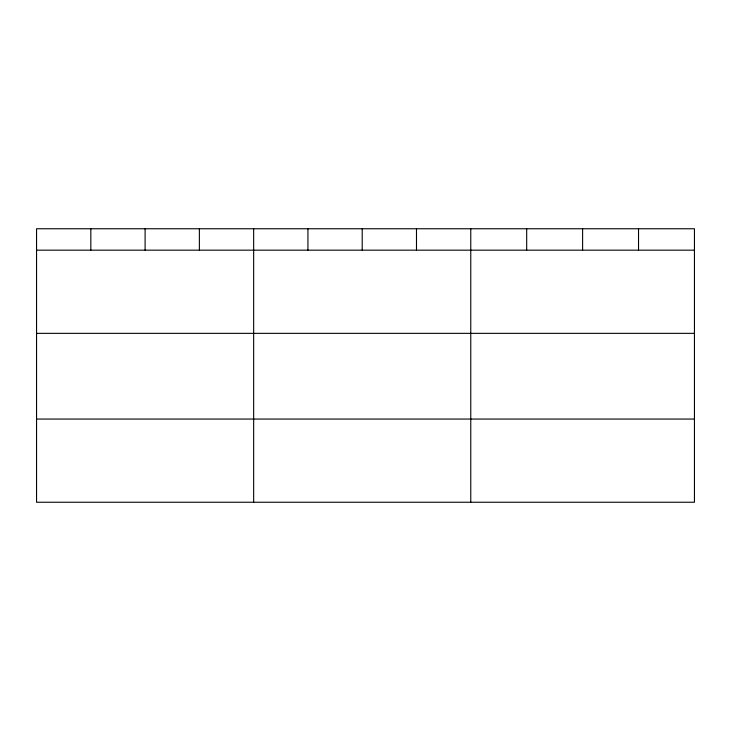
<?xml version="1.0" encoding="UTF-8"?>
<svg xmlns="http://www.w3.org/2000/svg" width="731" height="731" viewBox="0 0 731 731"><rect width="100%" height="100%" fill="white"/><g stroke="black" fill="none" stroke-linecap="round" stroke-linejoin="round"><path stroke-width="1.1" d="M694.45 333.354L694.45 228.757L36.55 228.757L36.55 502.243L694.45 502.243L694.45 333.354L36.55 333.354M36.55 250.166L694.45 250.166M36.55 419.055L694.45 419.055M638.528 228.757L638.528 250.166M582.607 228.757L582.607 250.166M526.685 228.757L526.685 250.166M470.764 228.757L470.764 502.243M416.487 228.757L416.487 250.166M362.21 228.757L362.21 250.166M307.934 228.757L307.934 250.166M253.657 228.757L253.657 502.243M199.38 228.757L199.38 250.166M145.103 228.757L145.103 250.166M90.827 228.757L90.827 250.166"/></g></svg>
